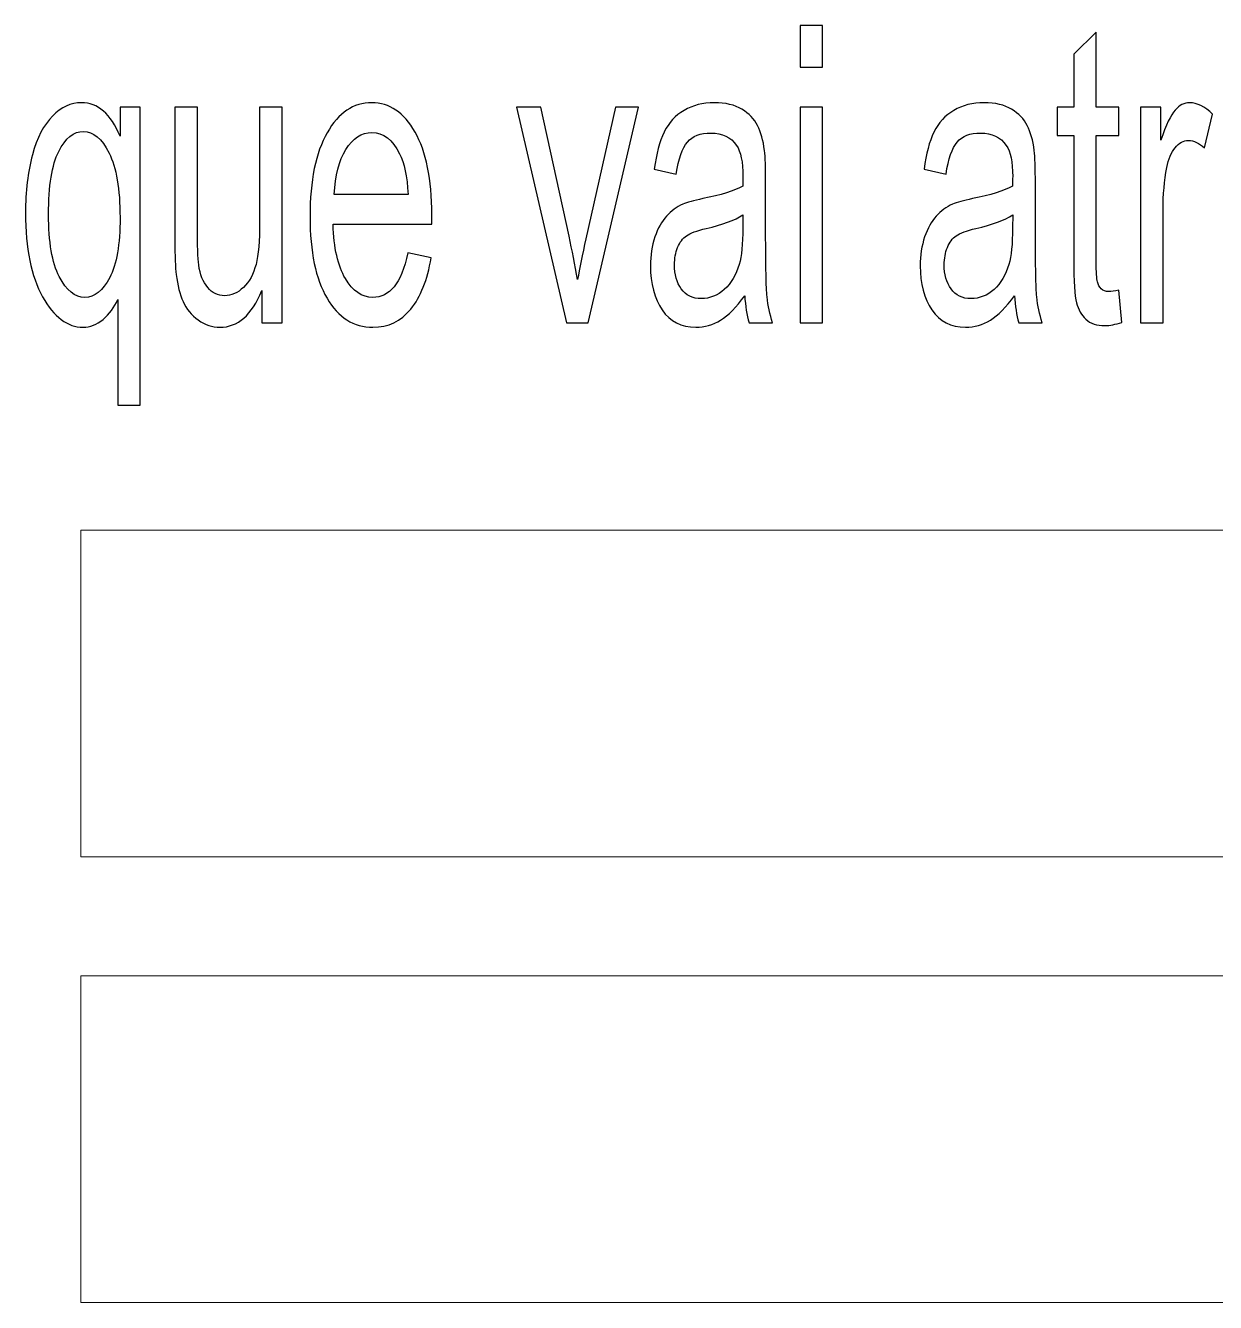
# Model space of a CAD drawing. Header units: millimetres. Extents: x -2444 to 3336, y -980 to 1690.
# Drawn here: x -1824.7 to -1679, y -479.8 to -323.5 of the extents above; entities that cross this region are included whole.
import ezdxf

# ---------------------------------------------------------------- set-up
doc = ezdxf.new("R2010")
doc.units = ezdxf.units.MM
doc.header["$MEASUREMENT"] = 0
doc.layers.add('Camada 1', color=7, linetype='Continuous')

msp = doc.modelspace()

# ---------------------------------------------------------------- linework, layer by layer
at = {"layer": 'Camada 1', "color": 250, "lineweight": 9}
for points in [[(-1817.9128, -425.2949), (-1581.9812, -425.2949), (-1581.9812, -385.2949), (-1817.9128, -385.2949), (-1817.9128, -425.2949)], [(-1817.9128, -479.8236), (-1581.9812, -479.8236), (-1581.9812, -439.8236), (-1817.9128, -439.8236), (-1817.9128, -479.8236)]]:
    msp.add_lwpolyline(points, close=True, dxfattribs=at)
at = {"layer": 'Camada 1', "color": 250}
for points, knots in [([(-1729.8722, -328.5984), (-1729.8722, -328.5984), (-1729.8722, -323.5185), (-1729.8722, -323.5185), (-1729.8722, -323.5185), (-1729.8722, -323.5185), (-1727.1217, -323.5185), (-1727.1217, -323.5185), (-1727.1217, -323.5185), (-1727.1217, -323.5185), (-1727.1217, -328.5984), (-1727.1217, -328.5984), (-1727.1217, -328.5984), (-1727.1217, -328.5984), (-1729.8722, -328.5984), (-1729.8722, -328.5984)], [0, 0, 0, 0, 0.2, 0.2, 0.2, 0.2, 0.4, 0.4, 0.4, 0.4, 0.6, 0.6, 0.6, 0.6, 1, 1, 1, 1]), ([(-1690.8902, -355.9031), (-1690.8902, -355.9031), (-1690.5152, -359.8486), (-1690.5152, -359.8486), (-1690.5152, -359.8486), (-1691.2862, -360.111), (-1691.979, -360.2465), (-1692.5833, -360.2465), (-1692.5833, -360.2465), (-1693.5783, -360.2465), (-1694.3493, -359.9925), (-1694.9015, -359.476), (-1694.9015, -359.476), (-1695.4485, -358.9596), (-1695.834, -358.2907), (-1696.058, -357.4525), (-1696.058, -357.4525), (-1696.282, -356.6143), (-1696.3914, -354.8533), (-1696.3914, -352.1694), (-1696.3914, -352.1694), (-1696.3914, -352.1694), (-1696.3914, -336.9803), (-1696.3914, -336.9803), (-1696.3914, -336.9803), (-1696.3914, -336.9803), (-1698.423, -336.9803), (-1698.423, -336.9803), (-1698.423, -336.9803), (-1698.423, -336.9803), (-1698.423, -333.526), (-1698.423, -333.526), (-1698.423, -333.526), (-1698.423, -333.526), (-1696.3914, -333.526), (-1696.3914, -333.526), (-1696.3914, -333.526), (-1696.3914, -333.526), (-1696.3914, -327.0067), (-1696.3914, -327.0067), (-1696.3914, -327.0067), (-1696.3914, -327.0067), (-1693.6408, -324.3228), (-1693.6408, -324.3228), (-1693.6408, -324.3228), (-1693.6408, -324.3228), (-1693.6408, -333.526), (-1693.6408, -333.526), (-1693.6408, -333.526), (-1693.6408, -333.526), (-1690.8902, -333.526), (-1690.8902, -333.526), (-1690.8902, -333.526), (-1690.8902, -333.526), (-1690.8902, -336.9803), (-1690.8902, -336.9803), (-1690.8902, -336.9803), (-1690.8902, -336.9803), (-1693.6408, -336.9803), (-1693.6408, -336.9803), (-1693.6408, -336.9803), (-1693.6408, -336.9803), (-1693.6408, -352.4234), (-1693.6408, -352.4234), (-1693.6408, -352.4234), (-1693.6408, -353.7018), (-1693.594, -354.5231), (-1693.495, -354.8871), (-1693.495, -354.8871), (-1693.4012, -355.2512), (-1693.2449, -355.5391), (-1693.0261, -355.7592), (-1693.0261, -355.7592), (-1692.8073, -355.9709), (-1692.4947, -356.0809), (-1692.0884, -356.0809), (-1692.0884, -356.0809), (-1691.7863, -356.0809), (-1691.3852, -356.0217), (-1690.8902, -355.9031)], [0, 0, 0, 0, 0.04761905, 0.04761905, 0.04761905, 0.04761905, 0.0952381, 0.0952381, 0.0952381, 0.0952381, 0.14285714, 0.14285714, 0.14285714, 0.14285714, 0.19047619, 0.19047619, 0.19047619, 0.19047619, 0.23809524, 0.23809524, 0.23809524, 0.23809524, 0.28571429, 0.28571429, 0.28571429, 0.28571429, 0.33333333, 0.33333333, 0.33333333, 0.33333333, 0.38095238, 0.38095238, 0.38095238, 0.38095238, 0.42857143, 0.42857143, 0.42857143, 0.42857143, 0.47619048, 0.47619048, 0.47619048, 0.47619048, 0.52380952, 0.52380952, 0.52380952, 0.52380952, 0.57142857, 0.57142857, 0.57142857, 0.57142857, 0.61904762, 0.61904762, 0.61904762, 0.61904762, 0.66666667, 0.66666667, 0.66666667, 0.66666667, 0.71428571, 0.71428571, 0.71428571, 0.71428571, 0.76190476, 0.76190476, 0.76190476, 0.76190476, 0.80952381, 0.80952381, 0.80952381, 0.80952381, 0.85714286, 0.85714286, 0.85714286, 0.85714286, 0.9047619, 0.9047619, 0.9047619, 0.9047619, 1, 1, 1, 1]), ([(-1813.3892, -370), (-1813.3892, -370), (-1813.3892, -357.0631), (-1813.3892, -357.0631), (-1813.3892, -357.0631), (-1813.8164, -358.0367), (-1814.4155, -358.841), (-1815.1813, -359.4845), (-1815.1813, -359.4845), (-1815.9471, -360.128), (-1816.7649, -360.4497), (-1817.6297, -360.4497), (-1817.6297, -360.4497), (-1819.552, -360.4497), (-1821.2033, -359.2051), (-1822.5943, -356.7075), (-1822.5943, -356.7075), (-1823.98, -354.2183), (-1824.6728, -350.7978), (-1824.6728, -346.4629), (-1824.6728, -346.4629), (-1824.6728, -343.8213), (-1824.3915, -341.4507), (-1823.8288, -339.351), (-1823.8288, -339.351), (-1823.2611, -337.2597), (-1822.4432, -335.668), (-1821.37, -334.5927), (-1821.37, -334.5927), (-1820.2969, -333.509), (-1819.1195, -332.9672), (-1817.8381, -332.9672), (-1817.8381, -332.9672), (-1815.8324, -332.9672), (-1814.2592, -334.3303), (-1813.1079, -337.065), (-1813.1079, -337.065), (-1813.1079, -337.065), (-1813.1079, -333.526), (-1813.1079, -333.526), (-1813.1079, -333.526), (-1813.1079, -333.526), (-1810.6386, -333.526), (-1810.6386, -333.526), (-1810.6386, -333.526), (-1810.6386, -333.526), (-1810.6386, -370), (-1810.6386, -370), (-1810.6386, -370), (-1810.6386, -370), (-1813.3892, -370), (-1813.3892, -370)], [0, 0, 0, 0, 0.07142857, 0.07142857, 0.07142857, 0.07142857, 0.14285714, 0.14285714, 0.14285714, 0.14285714, 0.21428571, 0.21428571, 0.21428571, 0.21428571, 0.28571429, 0.28571429, 0.28571429, 0.28571429, 0.35714286, 0.35714286, 0.35714286, 0.35714286, 0.42857143, 0.42857143, 0.42857143, 0.42857143, 0.5, 0.5, 0.5, 0.5, 0.57142857, 0.57142857, 0.57142857, 0.57142857, 0.64285714, 0.64285714, 0.64285714, 0.64285714, 0.71428571, 0.71428571, 0.71428571, 0.71428571, 0.78571429, 0.78571429, 0.78571429, 0.78571429, 0.85714286, 0.85714286, 0.85714286, 0.85714286, 1, 1, 1, 1]), ([(-1795.7398, -359.8909), (-1795.7398, -359.8909), (-1795.7398, -355.9709), (-1795.7398, -355.9709), (-1795.7398, -355.9709), (-1797.0005, -358.9596), (-1798.7092, -360.4497), (-1800.8711, -360.4497), (-1800.8711, -360.4497), (-1801.8244, -360.4497), (-1802.7152, -360.1534), (-1803.5434, -359.5607), (-1803.5434, -359.5607), (-1804.3717, -358.9596), (-1804.9865, -358.2145), (-1805.3876, -357.3171), (-1805.3876, -357.3171), (-1805.7887, -356.4111), (-1806.07, -355.3105), (-1806.2315, -354.0066), (-1806.2315, -354.0066), (-1806.3409, -353.1261), (-1806.3982, -351.7376), (-1806.3982, -349.8411), (-1806.3982, -349.8411), (-1806.3982, -349.8411), (-1806.3982, -333.526), (-1806.3982, -333.526), (-1806.3982, -333.526), (-1806.3982, -333.526), (-1803.6477, -333.526), (-1803.6477, -333.526), (-1803.6477, -333.526), (-1803.6477, -333.526), (-1803.6477, -348.1139), (-1803.6477, -348.1139), (-1803.6477, -348.1139), (-1803.6477, -350.4422), (-1803.5903, -352.017), (-1803.4809, -352.8213), (-1803.4809, -352.8213), (-1803.309, -353.9982), (-1802.9444, -354.9125), (-1802.3818, -355.5814), (-1802.3818, -355.5814), (-1801.8244, -356.2503), (-1801.1367, -356.5889), (-1800.3137, -356.5889), (-1800.3137, -356.5889), (-1799.4905, -356.5889), (-1798.7196, -356.2503), (-1798.0007, -355.5645), (-1798.0007, -355.5645), (-1797.2818, -354.8787), (-1796.7713, -353.9389), (-1796.4691, -352.762), (-1796.4691, -352.762), (-1796.1722, -351.5852), (-1796.0211, -349.8665), (-1796.0211, -347.6228), (-1796.0211, -347.6228), (-1796.0211, -347.6228), (-1796.0211, -333.526), (-1796.0211, -333.526), (-1796.0211, -333.526), (-1796.0211, -333.526), (-1793.2705, -333.526), (-1793.2705, -333.526), (-1793.2705, -333.526), (-1793.2705, -333.526), (-1793.2705, -359.8909), (-1793.2705, -359.8909), (-1793.2705, -359.8909), (-1793.2705, -359.8909), (-1795.7398, -359.8909), (-1795.7398, -359.8909)], [0, 0, 0, 0, 0.05, 0.05, 0.05, 0.05, 0.1, 0.1, 0.1, 0.1, 0.15, 0.15, 0.15, 0.15, 0.2, 0.2, 0.2, 0.2, 0.25, 0.25, 0.25, 0.25, 0.3, 0.3, 0.3, 0.3, 0.35, 0.35, 0.35, 0.35, 0.4, 0.4, 0.4, 0.4, 0.45, 0.45, 0.45, 0.45, 0.5, 0.5, 0.5, 0.5, 0.55, 0.55, 0.55, 0.55, 0.6, 0.6, 0.6, 0.6, 0.65, 0.65, 0.65, 0.65, 0.7, 0.7, 0.7, 0.7, 0.75, 0.75, 0.75, 0.75, 0.8, 0.8, 0.8, 0.8, 0.85, 0.85, 0.85, 0.85, 0.9, 0.9, 0.9, 0.9, 1, 1, 1, 1]), ([(-1777.8872, -351.3566), (-1777.8872, -351.3566), (-1775.0429, -351.9662), (-1775.0429, -351.9662), (-1775.0429, -351.9662), (-1775.4857, -354.6501), (-1776.314, -356.7413), (-1777.5225, -358.223), (-1777.5225, -358.223), (-1778.7311, -359.7046), (-1780.2731, -360.4497), (-1782.1537, -360.4497), (-1782.1537, -360.4497), (-1784.5188, -360.4497), (-1786.3941, -359.2644), (-1787.7799, -356.8937), (-1787.7799, -356.8937), (-1789.1656, -354.5316), (-1789.8584, -351.2042), (-1789.8584, -346.9286), (-1789.8584, -346.9286), (-1789.8584, -342.509), (-1789.1603, -339.0716), (-1787.759, -336.6332), (-1787.759, -336.6332), (-1786.3577, -334.1864), (-1784.5396, -332.9672), (-1782.3048, -332.9672), (-1782.3048, -332.9672), (-1780.1428, -332.9672), (-1778.3769, -334.161), (-1777.0068, -336.557), (-1777.0068, -336.557), (-1775.6367, -338.953), (-1774.9491, -342.3227), (-1774.9491, -346.6661), (-1774.9491, -346.6661), (-1774.9491, -346.9286), (-1774.9543, -347.3265), (-1774.9647, -347.8514), (-1774.9647, -347.8514), (-1774.9647, -347.8514), (-1787.0453, -347.8514), (-1787.0453, -347.8514), (-1787.0453, -347.8514), (-1786.9411, -350.7385), (-1786.441, -352.9568), (-1785.5346, -354.4892), (-1785.5346, -354.4892), (-1784.6333, -356.0217), (-1783.5029, -356.7921), (-1782.1537, -356.7921), (-1782.1537, -356.7921), (-1781.1483, -356.7921), (-1780.2887, -356.3603), (-1779.5802, -355.4967), (-1779.5802, -355.4967), (-1778.8665, -354.6332), (-1778.3039, -353.2531), (-1777.8872, -351.3566)], [0, 0, 0, 0, 0.0625, 0.0625, 0.0625, 0.0625, 0.125, 0.125, 0.125, 0.125, 0.1875, 0.1875, 0.1875, 0.1875, 0.25, 0.25, 0.25, 0.25, 0.3125, 0.3125, 0.3125, 0.3125, 0.375, 0.375, 0.375, 0.375, 0.4375, 0.4375, 0.4375, 0.4375, 0.5, 0.5, 0.5, 0.5, 0.5625, 0.5625, 0.5625, 0.5625, 0.625, 0.625, 0.625, 0.625, 0.6875, 0.6875, 0.6875, 0.6875, 0.75, 0.75, 0.75, 0.75, 0.8125, 0.8125, 0.8125, 0.8125, 0.875, 0.875, 0.875, 0.875, 1, 1, 1, 1]), ([(-1758.4509, -359.8909), (-1758.4509, -359.8909), (-1764.572, -333.526), (-1764.572, -333.526), (-1764.572, -333.526), (-1764.572, -333.526), (-1761.6287, -333.526), (-1761.6287, -333.526), (-1761.6287, -333.526), (-1761.6287, -333.526), (-1758.1592, -349.3161), (-1758.1592, -349.3161), (-1758.1592, -349.3161), (-1757.7841, -351.0179), (-1757.4351, -352.7874), (-1757.1173, -354.6247), (-1757.1173, -354.6247), (-1756.8725, -353.2362), (-1756.5339, -351.5682), (-1756.0911, -349.6125), (-1756.0911, -349.6125), (-1756.0911, -349.6125), (-1752.4862, -333.526), (-1752.4862, -333.526), (-1752.4862, -333.526), (-1752.4862, -333.526), (-1749.6627, -333.526), (-1749.6627, -333.526), (-1749.6627, -333.526), (-1749.6627, -333.526), (-1755.8045, -359.8909), (-1755.8045, -359.8909), (-1755.8045, -359.8909), (-1755.8045, -359.8909), (-1758.4509, -359.8909), (-1758.4509, -359.8909)], [0, 0, 0, 0, 0.1, 0.1, 0.1, 0.1, 0.2, 0.2, 0.2, 0.2, 0.3, 0.3, 0.3, 0.3, 0.4, 0.4, 0.4, 0.4, 0.5, 0.5, 0.5, 0.5, 0.6, 0.6, 0.6, 0.6, 0.7, 0.7, 0.7, 0.7, 0.8, 0.8, 0.8, 0.8, 1, 1, 1, 1]), ([(-1736.6601, -356.5889), (-1737.6811, -358.0029), (-1738.6657, -358.9934), (-1739.6086, -359.5776), (-1739.6086, -359.5776), (-1740.5515, -360.1618), (-1741.5621, -360.4497), (-1742.6457, -360.4497), (-1742.6457, -360.4497), (-1744.4273, -360.4497), (-1745.7973, -359.747), (-1746.7558, -358.333), (-1746.7558, -358.333), (-1747.7144, -356.9276), (-1748.1936, -355.1242), (-1748.1936, -352.9314), (-1748.1936, -352.9314), (-1748.1936, -351.6444), (-1748.0113, -350.4676), (-1747.6519, -349.4008), (-1747.6519, -349.4008), (-1747.2872, -348.334), (-1746.8132, -347.4874), (-1746.2297, -346.8439), (-1746.2297, -346.8439), (-1745.6411, -346.2004), (-1744.9847, -345.7094), (-1744.2501, -345.3792), (-1744.2501, -345.3792), (-1743.7084, -345.1506), (-1742.8905, -344.9304), (-1741.8017, -344.7103), (-1741.8017, -344.7103), (-1739.5826, -344.287), (-1737.9416, -343.7705), (-1736.8945, -343.1779), (-1736.8945, -343.1779), (-1736.8841, -342.5683), (-1736.8789, -342.1788), (-1736.8789, -342.0179), (-1736.8789, -342.0179), (-1736.8789, -340.2061), (-1737.1393, -338.9276), (-1737.6603, -338.1826), (-1737.6603, -338.1826), (-1738.3635, -337.1751), (-1739.4106, -336.6755), (-1740.7963, -336.6755), (-1740.7963, -336.6755), (-1742.0934, -336.6755), (-1743.052, -337.0481), (-1743.6667, -337.7847), (-1743.6667, -337.7847), (-1744.2866, -338.5212), (-1744.7398, -339.8251), (-1745.0368, -341.7047), (-1745.0368, -341.7047), (-1745.0368, -341.7047), (-1747.7248, -341.0951), (-1747.7248, -341.0951), (-1747.7248, -341.0951), (-1747.48, -339.224), (-1747.0789, -337.7085), (-1746.5162, -336.557), (-1746.5162, -336.557), (-1745.9536, -335.4055), (-1745.141, -334.525), (-1744.0782, -333.8985), (-1744.0782, -333.8985), (-1743.0207, -333.2804), (-1741.7861, -332.9672), (-1740.39, -332.9672), (-1740.39, -332.9672), (-1739.0043, -332.9672), (-1737.8738, -333.2296), (-1737.0039, -333.763), (-1737.0039, -333.763), (-1736.1391, -334.2964), (-1735.4984, -334.9568), (-1735.0921, -335.7611), (-1735.0921, -335.7611), (-1734.6857, -336.5655), (-1734.3992, -337.5815), (-1734.2325, -338.8091), (-1734.2325, -338.8091), (-1734.1439, -339.5711), (-1734.097, -340.9427), (-1734.097, -342.9154), (-1734.097, -342.9154), (-1734.097, -342.9154), (-1734.097, -348.842), (-1734.097, -348.842), (-1734.097, -348.842), (-1734.097, -352.9822), (-1734.0397, -355.5983), (-1733.9251, -356.7075), (-1733.9251, -356.7075), (-1733.8157, -357.8166), (-1733.5865, -358.8749), (-1733.2531, -359.8909), (-1733.2531, -359.8909), (-1733.2531, -359.8909), (-1736.1287, -359.8909), (-1736.1287, -359.8909), (-1736.1287, -359.8909), (-1736.4048, -358.9511), (-1736.5819, -357.8505), (-1736.6601, -356.5889)], [0, 0, 0, 0, 0.03571429, 0.03571429, 0.03571429, 0.03571429, 0.07142857, 0.07142857, 0.07142857, 0.07142857, 0.10714286, 0.10714286, 0.10714286, 0.10714286, 0.14285714, 0.14285714, 0.14285714, 0.14285714, 0.17857143, 0.17857143, 0.17857143, 0.17857143, 0.21428571, 0.21428571, 0.21428571, 0.21428571, 0.25, 0.25, 0.25, 0.25, 0.28571429, 0.28571429, 0.28571429, 0.28571429, 0.32142857, 0.32142857, 0.32142857, 0.32142857, 0.35714286, 0.35714286, 0.35714286, 0.35714286, 0.39285714, 0.39285714, 0.39285714, 0.39285714, 0.42857143, 0.42857143, 0.42857143, 0.42857143, 0.46428571, 0.46428571, 0.46428571, 0.46428571, 0.5, 0.5, 0.5, 0.5, 0.53571429, 0.53571429, 0.53571429, 0.53571429, 0.57142857, 0.57142857, 0.57142857, 0.57142857, 0.60714286, 0.60714286, 0.60714286, 0.60714286, 0.64285714, 0.64285714, 0.64285714, 0.64285714, 0.67857143, 0.67857143, 0.67857143, 0.67857143, 0.71428571, 0.71428571, 0.71428571, 0.71428571, 0.75, 0.75, 0.75, 0.75, 0.78571429, 0.78571429, 0.78571429, 0.78571429, 0.82142857, 0.82142857, 0.82142857, 0.82142857, 0.85714286, 0.85714286, 0.85714286, 0.85714286, 0.89285714, 0.89285714, 0.89285714, 0.89285714, 0.92857143, 0.92857143, 0.92857143, 0.92857143, 1, 1, 1, 1]), ([(-1729.8722, -359.8909), (-1729.8722, -359.8909), (-1729.8722, -333.526), (-1729.8722, -333.526), (-1729.8722, -333.526), (-1729.8722, -333.526), (-1727.1217, -333.526), (-1727.1217, -333.526), (-1727.1217, -333.526), (-1727.1217, -333.526), (-1727.1217, -359.8909), (-1727.1217, -359.8909), (-1727.1217, -359.8909), (-1727.1217, -359.8909), (-1729.8722, -359.8909), (-1729.8722, -359.8909)], [0, 0, 0, 0, 0.2, 0.2, 0.2, 0.2, 0.4, 0.4, 0.4, 0.4, 0.6, 0.6, 0.6, 0.6, 1, 1, 1, 1]), ([(-1703.6481, -356.5889), (-1704.6692, -358.0029), (-1705.6537, -358.9934), (-1706.5966, -359.5776), (-1706.5966, -359.5776), (-1707.5395, -360.1618), (-1708.5502, -360.4497), (-1709.6337, -360.4497), (-1709.6337, -360.4497), (-1711.4153, -360.4497), (-1712.7854, -359.747), (-1713.7439, -358.333), (-1713.7439, -358.333), (-1714.7024, -356.9276), (-1715.1817, -355.1242), (-1715.1817, -352.9314), (-1715.1817, -352.9314), (-1715.1817, -351.6444), (-1714.9994, -350.4676), (-1714.6399, -349.4008), (-1714.6399, -349.4008), (-1714.2752, -348.334), (-1713.8012, -347.4874), (-1713.2177, -346.8439), (-1713.2177, -346.8439), (-1712.6291, -346.2004), (-1711.9727, -345.7094), (-1711.2382, -345.3792), (-1711.2382, -345.3792), (-1710.6964, -345.1506), (-1709.8785, -344.9304), (-1708.7897, -344.7103), (-1708.7897, -344.7103), (-1706.5706, -344.287), (-1704.9296, -343.7705), (-1703.8825, -343.1779), (-1703.8825, -343.1779), (-1703.8721, -342.5683), (-1703.8669, -342.1788), (-1703.8669, -342.0179), (-1703.8669, -342.0179), (-1703.8669, -340.2061), (-1704.1273, -338.9276), (-1704.6483, -338.1826), (-1704.6483, -338.1826), (-1705.3516, -337.1751), (-1706.3987, -336.6755), (-1707.7844, -336.6755), (-1707.7844, -336.6755), (-1709.0815, -336.6755), (-1710.04, -337.0481), (-1710.6547, -337.7847), (-1710.6547, -337.7847), (-1711.2747, -338.5212), (-1711.7279, -339.8251), (-1712.0248, -341.7047), (-1712.0248, -341.7047), (-1712.0248, -341.7047), (-1714.7128, -341.0951), (-1714.7128, -341.0951), (-1714.7128, -341.0951), (-1714.468, -339.224), (-1714.0669, -337.7085), (-1713.5043, -336.557), (-1713.5043, -336.557), (-1712.9417, -335.4055), (-1712.129, -334.525), (-1711.0663, -333.8985), (-1711.0663, -333.8985), (-1710.0088, -333.2804), (-1708.7741, -332.9672), (-1707.378, -332.9672), (-1707.378, -332.9672), (-1705.9923, -332.9672), (-1704.8619, -333.2296), (-1703.9919, -333.763), (-1703.9919, -333.763), (-1703.1271, -334.2964), (-1702.4864, -334.9568), (-1702.0801, -335.7611), (-1702.0801, -335.7611), (-1701.6737, -336.5655), (-1701.3872, -337.5815), (-1701.2205, -338.8091), (-1701.2205, -338.8091), (-1701.1319, -339.5711), (-1701.085, -340.9427), (-1701.085, -342.9154), (-1701.085, -342.9154), (-1701.085, -342.9154), (-1701.085, -348.842), (-1701.085, -348.842), (-1701.085, -348.842), (-1701.085, -352.9822), (-1701.0278, -355.5983), (-1700.9131, -356.7075), (-1700.9131, -356.7075), (-1700.8037, -357.8166), (-1700.5745, -358.8749), (-1700.2412, -359.8909), (-1700.2412, -359.8909), (-1700.2412, -359.8909), (-1703.1167, -359.8909), (-1703.1167, -359.8909), (-1703.1167, -359.8909), (-1703.3928, -358.9511), (-1703.5699, -357.8505), (-1703.6481, -356.5889)], [0, 0, 0, 0, 0.03571429, 0.03571429, 0.03571429, 0.03571429, 0.07142857, 0.07142857, 0.07142857, 0.07142857, 0.10714286, 0.10714286, 0.10714286, 0.10714286, 0.14285714, 0.14285714, 0.14285714, 0.14285714, 0.17857143, 0.17857143, 0.17857143, 0.17857143, 0.21428571, 0.21428571, 0.21428571, 0.21428571, 0.25, 0.25, 0.25, 0.25, 0.28571429, 0.28571429, 0.28571429, 0.28571429, 0.32142857, 0.32142857, 0.32142857, 0.32142857, 0.35714286, 0.35714286, 0.35714286, 0.35714286, 0.39285714, 0.39285714, 0.39285714, 0.39285714, 0.42857143, 0.42857143, 0.42857143, 0.42857143, 0.46428571, 0.46428571, 0.46428571, 0.46428571, 0.5, 0.5, 0.5, 0.5, 0.53571429, 0.53571429, 0.53571429, 0.53571429, 0.57142857, 0.57142857, 0.57142857, 0.57142857, 0.60714286, 0.60714286, 0.60714286, 0.60714286, 0.64285714, 0.64285714, 0.64285714, 0.64285714, 0.67857143, 0.67857143, 0.67857143, 0.67857143, 0.71428571, 0.71428571, 0.71428571, 0.71428571, 0.75, 0.75, 0.75, 0.75, 0.78571429, 0.78571429, 0.78571429, 0.78571429, 0.82142857, 0.82142857, 0.82142857, 0.82142857, 0.85714286, 0.85714286, 0.85714286, 0.85714286, 0.89285714, 0.89285714, 0.89285714, 0.89285714, 0.92857143, 0.92857143, 0.92857143, 0.92857143, 1, 1, 1, 1]), ([(-1688.2074, -359.8909), (-1688.2074, -359.8909), (-1688.2074, -333.526), (-1688.2074, -333.526), (-1688.2074, -333.526), (-1688.2074, -333.526), (-1685.7382, -333.526), (-1685.7382, -333.526), (-1685.7382, -333.526), (-1685.7382, -333.526), (-1685.7382, -337.5645), (-1685.7382, -337.5645), (-1685.7382, -337.5645), (-1685.1078, -335.6934), (-1684.5244, -334.4573), (-1683.9878, -333.8646), (-1683.9878, -333.8646), (-1683.4512, -333.2635), (-1682.8626, -332.9672), (-1682.2218, -332.9672), (-1682.2218, -332.9672), (-1681.2946, -332.9672), (-1680.3516, -333.4413), (-1679.3931, -334.3811), (-1679.3931, -334.3811), (-1679.3931, -334.3811), (-1680.3725, -338.5043), (-1680.3725, -338.5043), (-1680.3725, -338.5043), (-1681.0393, -337.8947), (-1681.7061, -337.5899), (-1682.3729, -337.5899), (-1682.3729, -337.5899), (-1682.972, -337.5899), (-1683.5086, -337.8863), (-1683.9826, -338.4704), (-1683.9826, -338.4704), (-1684.4567, -339.0546), (-1684.7953, -339.8674), (-1684.9984, -340.9088), (-1684.9984, -340.9088), (-1685.3058, -342.4921), (-1685.4569, -344.2277), (-1685.4569, -346.1158), (-1685.4569, -346.1158), (-1685.4569, -346.1158), (-1685.4569, -359.8909), (-1685.4569, -359.8909), (-1685.4569, -359.8909), (-1685.4569, -359.8909), (-1688.2074, -359.8909), (-1688.2074, -359.8909)], [0, 0, 0, 0, 0.07142857, 0.07142857, 0.07142857, 0.07142857, 0.14285714, 0.14285714, 0.14285714, 0.14285714, 0.21428571, 0.21428571, 0.21428571, 0.21428571, 0.28571429, 0.28571429, 0.28571429, 0.28571429, 0.35714286, 0.35714286, 0.35714286, 0.35714286, 0.42857143, 0.42857143, 0.42857143, 0.42857143, 0.5, 0.5, 0.5, 0.5, 0.57142857, 0.57142857, 0.57142857, 0.57142857, 0.64285714, 0.64285714, 0.64285714, 0.64285714, 0.71428571, 0.71428571, 0.71428571, 0.71428571, 0.78571429, 0.78571429, 0.78571429, 0.78571429, 0.85714286, 0.85714286, 0.85714286, 0.85714286, 1, 1, 1, 1]), ([(-1821.8597, -346.6322), (-1821.8597, -350.0189), (-1821.4221, -352.5588), (-1820.547, -354.2522), (-1820.547, -354.2522), (-1819.6718, -355.9455), (-1818.6247, -356.7921), (-1817.4005, -356.7921), (-1817.4005, -356.7921), (-1816.2284, -356.7921), (-1815.2229, -355.9878), (-1814.3738, -354.3792), (-1814.3738, -354.3792), (-1813.5299, -352.762), (-1813.1079, -350.3152), (-1813.1079, -347.0302), (-1813.1079, -347.0302), (-1813.1079, -343.525), (-1813.5559, -340.8919), (-1814.4467, -339.1224), (-1814.4467, -339.1224), (-1815.3375, -337.3529), (-1816.3794, -336.4723), (-1817.5828, -336.4723), (-1817.5828, -336.4723), (-1818.7757, -336.4723), (-1819.7864, -337.2936), (-1820.6146, -338.9361), (-1820.6146, -338.9361), (-1821.4429, -340.5786), (-1821.8597, -343.144), (-1821.8597, -346.6322)], [0, 0, 0, 0, 0.11111111, 0.11111111, 0.11111111, 0.11111111, 0.22222222, 0.22222222, 0.22222222, 0.22222222, 0.33333333, 0.33333333, 0.33333333, 0.33333333, 0.44444444, 0.44444444, 0.44444444, 0.44444444, 0.55555556, 0.55555556, 0.55555556, 0.55555556, 0.66666667, 0.66666667, 0.66666667, 0.66666667, 0.77777778, 0.77777778, 0.77777778, 0.77777778, 1, 1, 1, 1]), ([(-1786.889, -344.1939), (-1786.889, -344.1939), (-1777.8559, -344.1939), (-1777.8559, -344.1939), (-1777.8559, -344.1939), (-1777.9757, -341.9756), (-1778.3248, -340.3162), (-1778.8926, -339.207), (-1778.8926, -339.207), (-1779.7626, -337.4883), (-1780.8982, -336.6247), (-1782.2891, -336.6247), (-1782.2891, -336.6247), (-1783.5498, -336.6247), (-1784.6073, -337.3105), (-1785.4669, -338.6821), (-1785.4669, -338.6821), (-1786.3212, -340.0537), (-1786.7953, -341.8909), (-1786.889, -344.1939)], [0, 0, 0, 0, 0.16666667, 0.16666667, 0.16666667, 0.16666667, 0.33333333, 0.33333333, 0.33333333, 0.33333333, 0.5, 0.5, 0.5, 0.5, 0.66666667, 0.66666667, 0.66666667, 0.66666667, 1, 1, 1, 1]), ([(-1736.8789, -346.683), (-1737.8791, -347.3434), (-1739.3794, -347.9022), (-1741.3798, -348.3594), (-1741.3798, -348.3594), (-1742.5154, -348.6219), (-1743.3177, -348.9182), (-1743.7865, -349.2484), (-1743.7865, -349.2484), (-1744.2554, -349.5786), (-1744.6148, -350.0612), (-1744.87, -350.6877), (-1744.87, -350.6877), (-1745.1253, -351.3227), (-1745.2556, -352.0254), (-1745.2556, -352.8044), (-1745.2556, -352.8044), (-1745.2556, -353.9812), (-1744.9794, -354.9718), (-1744.4221, -355.7592), (-1744.4221, -355.7592), (-1743.8647, -356.5466), (-1743.052, -356.9445), (-1741.9841, -356.9445), (-1741.9841, -356.9445), (-1740.9265, -356.9445), (-1739.9837, -356.572), (-1739.1554, -355.8185), (-1739.1554, -355.8185), (-1738.3323, -355.0734), (-1737.7228, -354.049), (-1737.3373, -352.7536), (-1737.3373, -352.7536), (-1737.0404, -351.746), (-1736.8945, -350.2644), (-1736.8945, -348.3086), (-1736.8945, -348.3086), (-1736.8945, -348.3086), (-1736.8789, -346.683), (-1736.8789, -346.683)], [0, 0, 0, 0, 0.09090909, 0.09090909, 0.09090909, 0.09090909, 0.18181818, 0.18181818, 0.18181818, 0.18181818, 0.27272727, 0.27272727, 0.27272727, 0.27272727, 0.36363636, 0.36363636, 0.36363636, 0.36363636, 0.45454545, 0.45454545, 0.45454545, 0.45454545, 0.54545455, 0.54545455, 0.54545455, 0.54545455, 0.63636364, 0.63636364, 0.63636364, 0.63636364, 0.72727273, 0.72727273, 0.72727273, 0.72727273, 0.81818182, 0.81818182, 0.81818182, 0.81818182, 1, 1, 1, 1]), ([(-1703.8669, -346.683), (-1704.8671, -347.3434), (-1706.3674, -347.9022), (-1708.3678, -348.3594), (-1708.3678, -348.3594), (-1709.5034, -348.6219), (-1710.3057, -348.9182), (-1710.7745, -349.2484), (-1710.7745, -349.2484), (-1711.2434, -349.5786), (-1711.6028, -350.0612), (-1711.8581, -350.6877), (-1711.8581, -350.6877), (-1712.1134, -351.3227), (-1712.2436, -352.0254), (-1712.2436, -352.8044), (-1712.2436, -352.8044), (-1712.2436, -353.9812), (-1711.9675, -354.9718), (-1711.4101, -355.7592), (-1711.4101, -355.7592), (-1710.8527, -356.5466), (-1710.04, -356.9445), (-1708.9721, -356.9445), (-1708.9721, -356.9445), (-1707.9146, -356.9445), (-1706.9717, -356.572), (-1706.1434, -355.8185), (-1706.1434, -355.8185), (-1705.3203, -355.0734), (-1704.7108, -354.049), (-1704.3253, -352.7536), (-1704.3253, -352.7536), (-1704.0284, -351.746), (-1703.8825, -350.2644), (-1703.8825, -348.3086), (-1703.8825, -348.3086), (-1703.8825, -348.3086), (-1703.8669, -346.683), (-1703.8669, -346.683)], [0, 0, 0, 0, 0.09090909, 0.09090909, 0.09090909, 0.09090909, 0.18181818, 0.18181818, 0.18181818, 0.18181818, 0.27272727, 0.27272727, 0.27272727, 0.27272727, 0.36363636, 0.36363636, 0.36363636, 0.36363636, 0.45454545, 0.45454545, 0.45454545, 0.45454545, 0.54545455, 0.54545455, 0.54545455, 0.54545455, 0.63636364, 0.63636364, 0.63636364, 0.63636364, 0.72727273, 0.72727273, 0.72727273, 0.72727273, 0.81818182, 0.81818182, 0.81818182, 0.81818182, 1, 1, 1, 1])]:
    msp.add_open_spline(points, degree=3, knots=knots, dxfattribs=at)

doc.saveas('drawing.dxf')
